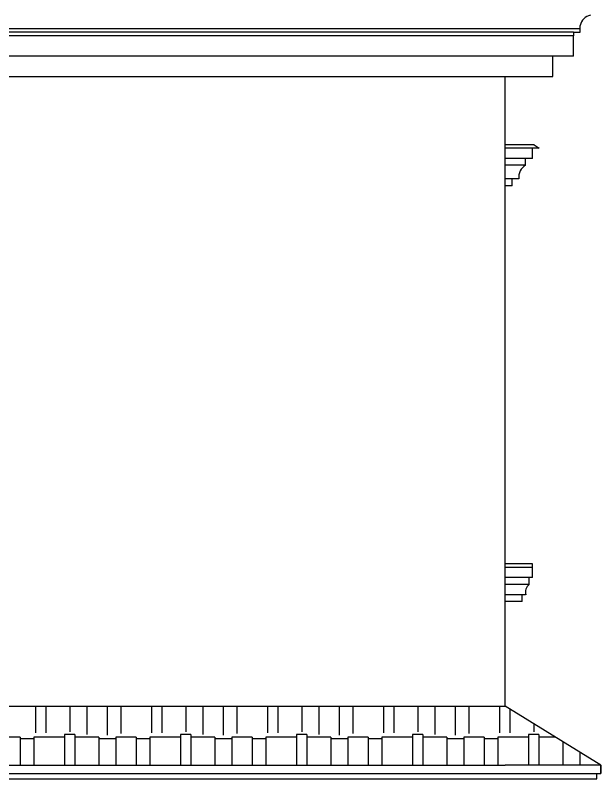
# Model space of a CAD drawing. Header units: inches. Extents: x 1397 to 20304, y -27267 to -746.
# Drawn here: x 15401.3 to 15487.1, y -21206.1 to -21094.1 of the extents above; entities that cross this region are included whole.
import ezdxf

# ---------------------------------------------------------------- set-up
doc = ezdxf.new("R2010")
doc.units = ezdxf.units.IN
doc.header["$LTSCALE"] = 17
doc.header["$MEASUREMENT"] = 0
doc.layers.add('25 BOT BAR', color=12, linetype='Continuous', lineweight=25)

msp = doc.modelspace()

# ---------------------------------------------------------------- hatches: boundary and pattern name
at = {"layer": '25 BOT BAR'}
h = msp.add_hatch(dxfattribs=at)
h.set_pattern_fill('AR-RSHKE', color=8, scale=0.5, angle=180)
h.set_pattern_definition([(180, (0, 112), (-12.75, -6), [3, -2.5, 3.5, -1.5, 4.5, -2]), (180, (-3, 111.75), (-12.75, -6), [2.5, -9.5, 2, -3]), (180, (-9, 112.375), (-12.75, -6), [1.5, -15.5]), (270, (0, 112), (4.25, -6), [5.75, -18.25]), (270, (-3, 112), (4.25, -6), [5.625, -18.375]), (270, (-5.5, 112), (4.25, -6), [5.25, -18.75]), (270, (-9, 112.375), (4.25, -6), [5.75, -18.25]), (270, (-10.5, 112.375), (4.25, -6), [5.75, -18.25]), (270, (-15, 112), (4.25, -6), [5.5, -18.5])])
h.paths.add_polyline_path([(15473.08, -21195.49), (15330.62, -21195.49), (15318.62, -21204.11), (15487.08, -21204.11)])

# ---------------------------------------------------------------- linework, layer by layer
for p, q in [((15484.08, -21096.11), (15321.62, -21096.11)), ((15484.08, -21096.11), (15484.08, -21095.61)), ((15484.08, -21096.61), (15484.08, -21096.11)), ((15483.08, -21096.61), (15322.62, -21096.61)), ((15483.08, -21097.11), (15322.62, -21097.11)), ((15483.08, -21096.61), (15483.08, -21097.11)), ((15483.08, -21096.61), (15484.08, -21096.61)), ((15483.08, -21100.11), (15483.08, -21097.11)), ((15483.08, -21100.11), (15322.62, -21100.11)), ((15480.08, -21103.11), (15480.08, -21100.11)), ((15325.62, -21103.11), (15480.08, -21103.11)), ((15473.08, -21195.49), (15473.08, -21103.11)), ((15477.33, -21113.11), (15473.08, -21113.11)), ((15478.08, -21113.61), (15473.08, -21113.61)), ((15477.08, -21115.11), (15477.08, -21113.61)), ((15477.33, -21113.11), (15478.08, -21113.61)), ((15477.08, -21115.11), (15473.08, -21115.11)), ((15476.08, -21116.11), (15476.08, -21115.11)), ((15476.08, -21116.11), (15473.08, -21116.11)), ((15475.08, -21118.11), (15473.08, -21118.11)), ((15474.08, -21119.11), (15474.08, -21118.11)), ((15474.08, -21119.11), (15473.08, -21119.11)), ((15477.08, -21174.61), (15473.08, -21174.61)), ((15477.08, -21175.11), (15477.08, -21174.61)), ((15477.08, -21175.11), (15473.08, -21175.11)), ((15477.08, -21176.61), (15477.08, -21175.11)), ((15477.08, -21176.61), (15473.08, -21176.61)), ((15476.58, -21177.61), (15476.58, -21176.61)), ((15476.58, -21177.61), (15473.08, -21177.61)), ((15476.08, -21179.11), (15473.08, -21179.11)), ((15475.58, -21180.11), (15475.58, -21179.11)), ((15475.58, -21180.11), (15473.08, -21180.11)), ((15012.62, -21195.49), (15473.08, -21195.49)), ((15487.08, -21204.11), (15473.08, -21195.49)), ((14996.62, -21204.11), (15473.08, -21204.11)), ((15012.62, -21204.11), (15473.08, -21204.11)), ((15485.08, -21204.11), (15473.08, -21204.11)), ((15487.08, -21204.11), (15473.08, -21204.11)), ((15487.08, -21205.36), (15487.08, -21204.11)), ((15487.08, -21204.11), (15487.08, -21205.36)), ((15319.18, -21205.36), (15486.52, -21205.36)), ((15486.52, -21206.11), (15486.52, -21205.36)), ((15486.52, -21205.36), (15487.08, -21205.36)), ((15319.18, -21206.11), (15486.52, -21206.11)), ((15485.58, -21206.11), (15486.52, -21206.11))]:
    msp.add_line(p, q, dxfattribs=at)
for centre, radius, start, end in [((15485.98, -21096.01), 1.94, 101.7959, 168.2044), ((15476.99, -21117.82), 1.93, 118.1362, 188.7337), ((15477.52, -21178.76), 1.48, 129.3404, 193.7898)]:
    msp.add_arc(centre, radius, start, end, dxfattribs=at)

doc.saveas('drawing.dxf')
